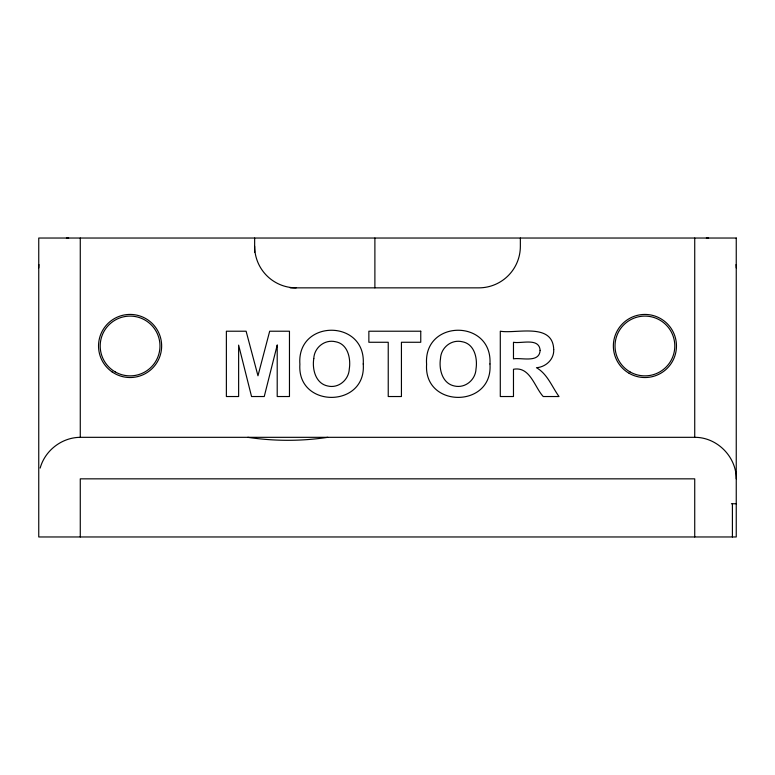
<?xml version="1.0" encoding="UTF-8"?>
<svg xmlns="http://www.w3.org/2000/svg" width="775" height="775" viewBox="0 0 775 775"><rect width="100%" height="100%" fill="white"/><g stroke="black" fill="none" stroke-linecap="round" stroke-linejoin="round"><path stroke-width="1.16" d="M40.164 468.09C45.018 450.391 61.913 437.42 80.271 437.323L694.729 437.323C716.952 437.177 736.386 456.62 736.25 478.843M327.796 437.323C301.165 441.324 274.447 441.275 247.806 437.323M290.228 287.854L478.843 287.854A41.521 41.521 0 0 0 520.354 246.343L520.354 238.032M731.435 503.75L736.25 503.75M732.404 503.75L732.404 536.968M694.729 238.032L694.729 437.323M694.729 536.968L694.729 478.843L80.271 478.843L80.271 536.968M374.887 238.032L374.887 287.854M254.646 238.032L254.646 252.272M80.271 238.032L80.271 437.323M38.75 267.927A29.896 29.896 0 0 1 38.934 264.585M66.418 238.119A29.896 29.896 0 0 1 68.646 238.032M706.354 238.032A29.896 29.896 0 0 1 708.583 238.119M736.066 264.585A29.896 29.896 0 0 1 736.25 267.927M296.157 287.854A41.521 41.521 0 0 1 254.646 246.343M313.788 358.554C312.044 369.287 315.599 383.615 327.844 386.018C338.694 388.604 348.818 379.702 349.293 368.978C350.968 358.389 347.849 343.868 335.488 341.727C324.657 339.121 314.214 347.665 313.788 358.554M440.5 358.554C438.757 369.287 442.312 383.615 454.547 386.018C465.349 388.488 475.569 379.76 476.005 368.978C477.681 358.389 474.552 343.868 462.191 341.727C451.36 339.121 440.927 347.665 440.5 358.554M363.243 363.969C366.653 408.309 296.806 408.619 299.886 364.279C296.554 319.048 365.965 318.874 363.243 363.969M489.955 363.969C493.365 408.309 423.518 408.619 426.599 364.279C423.266 319.048 492.668 318.874 489.955 363.969M553.708 349.525C554.299 359.271 545.833 367.079 536.465 367.708C547.46 373.976 551.945 386.744 559.007 396.529L543.236 396.529C534.488 387.093 530.1 366.149 513.476 369.268L513.476 396.529L500.292 396.529L500.292 331.216C516.324 333.996 552.895 322.187 553.708 349.525M540.117 350.377C539.419 363.359 521.342 357.391 513.476 358.844L513.476 342.269C521.449 343.877 539.235 337.396 540.117 350.377M277.208 345.117L264.246 396.529L251.546 396.529L238.632 345.117L238.632 396.529L226.377 396.529L226.377 331.216L246.111 331.216L257.968 375.768L269.681 331.216L289.463 331.216L289.463 396.529L277.208 396.529L277.208 345.117M736.25 238.032L38.75 238.032L38.75 536.968L736.25 536.968L736.25 238.032M420.757 331.216L368.861 331.216L368.861 342.269L388.236 342.269L388.236 396.529L401.431 396.529L401.431 342.269L420.757 342.269L420.757 331.216M112.036 371.855A31.552 31.552 0 0 0 161.529 348.682A31.552 31.552 0 0 0 116.705 317.401A31.552 31.552 0 0 0 112.036 371.855M629.135 373.308A31.552 31.552 0 0 0 676.468 345.979A31.552 31.552 0 0 0 629.135 318.661A31.552 31.552 0 0 0 629.135 373.308M629.968 371.874A29.896 29.896 0 0 0 674.802 345.979A29.896 29.896 0 0 0 629.968 320.094A29.896 29.896 0 0 0 629.968 371.874M115.146 371.874A29.896 29.896 0 0 0 159.979 345.979A29.896 29.896 0 0 0 115.146 320.094A29.896 29.896 0 0 0 115.146 371.874"/></g></svg>
